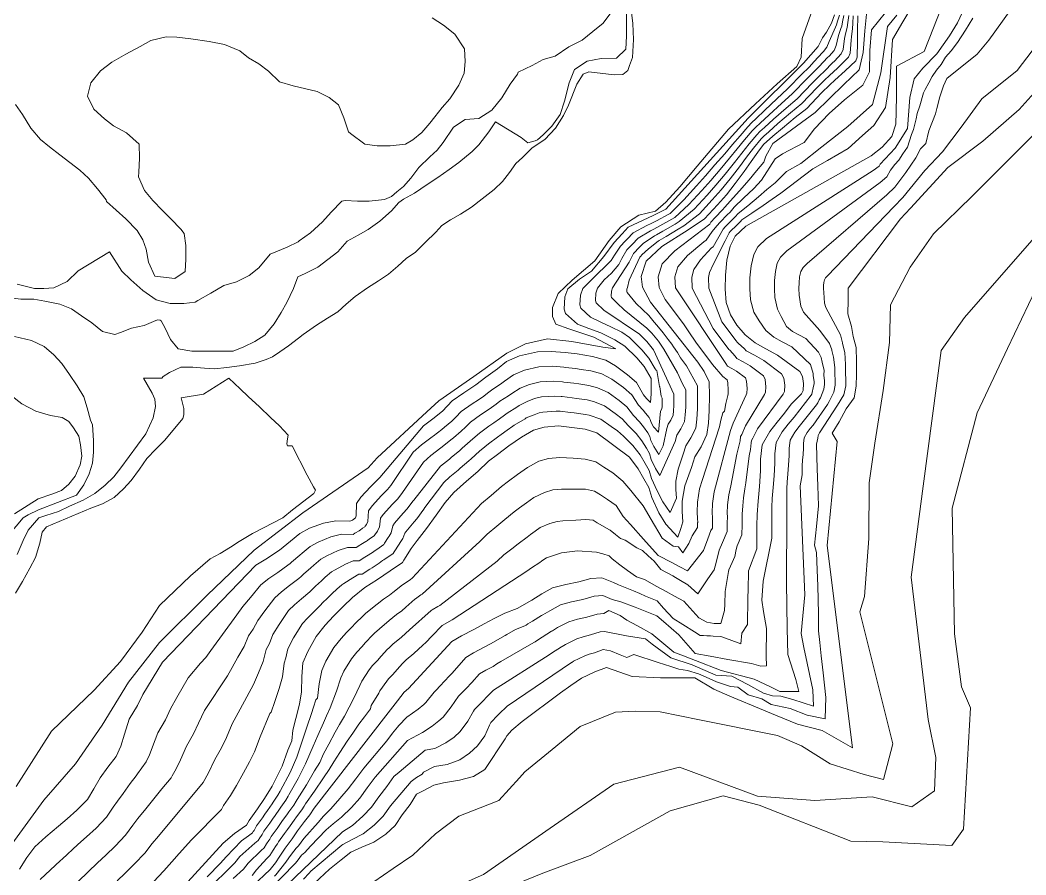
# Model space of a CAD drawing. Header units: metres. Extents: x 78 to 178, y -74 to 157.
# Drawn here: x 147.425 to 149.865, y -13.738 to -11.665 of the extents above; entities that cross this region are included whole.
import ezdxf

# ---------------------------------------------------------------- set-up
doc = ezdxf.new("R2010")
doc.units = ezdxf.units.M
doc.layers.add('01_Fina', color=252, linetype='Continuous', lineweight=15)

msp = doc.modelspace()

# ---------------------------------------------------------------- linework, layer by layer
at = {"layer": '01_Fina', "color": 252, "linetype": 'Continuous', "lineweight": 9, "true_color": 0x939598}
for p, q in [((149.26051, -11.85641), (149.26051, -11.85641)), ((149.51083, -12.01495), (149.51083, -12.01495)), ((149.52756, -12.04519), (149.52756, -12.04519)), ((148.85914, -12.24801), (148.85914, -12.24801)), ((149.41972, -12.44923), (149.41972, -12.44923)), ((149.36808, -12.48348), (149.36808, -12.48348)), ((149.3939, -12.46636), (149.3939, -12.46636)), ((148.60039, -12.54061), (148.60039, -12.54061)), ((149.34534, -12.57259), (149.34534, -12.57259)), ((149.36621, -12.58142), (149.36621, -12.58142)), ((148.92523, -12.59921), (148.92523, -12.59921)), ((149.38721, -12.59038), (149.38721, -12.59038)), ((149.40808, -12.59921), (149.40808, -12.59921)), ((148.47236, -12.63801), (148.47236, -12.63801)), ((149.17141, -12.68524), (149.17141, -12.68524)), ((149.19817, -12.69019), (149.19817, -12.69019)), ((148.85406, -12.96446), (148.85406, -12.96446)), ((148.05011, -13.00446), (148.05011, -13.00446)), ((148.86128, -13.06975), (148.86128, -13.06975)), ((148.42446, -13.09517), (148.42446, -13.09517)), ((148.43837, -13.08715), (148.43837, -13.08715)), ((148.84081, -13.10427), (148.84081, -13.10427))]:
    msp.add_line(p, q, dxfattribs=at)
at = {"layer": '01_Fina', "color": 252, "lineweight": 9, "true_color": 0x939598}
for points in [[(147.94576, -13.80546), (148.03165, -13.72506), (148.0449, -13.70887), (148.05493, -13.69268), (148.06818, -13.67328), (148.08477, -13.65067), (148.09814, -13.63127), (148.11473, -13.60866), (148.12798, -13.59247), (148.13801, -13.57628), (148.3181, -13.34456), (148.34084, -13.31566), (148.35703, -13.29519), (148.36693, -13.28556), (148.47249, -13.1717), (148.49577, -13.15819), (148.52587, -13.14294), (148.55036, -13.12889), (148.57511, -13.11618), (148.60053, -13.1036), (148.6309, -13.0921), (148.66595, -13.07136), (148.69043, -13.05637), (148.71679, -13.04179), (148.74863, -13.03336), (148.78021, -13.02734), (148.80951, -13.01918), (148.8364, -13.01731), (148.86476, -13.02855), (148.87673, -13.03429), (148.89293, -13.04107), (148.91258, -13.0493), (148.92807, -13.05578), (148.94217, -13.06168), (148.97021, -13.07341), (148.98608, -13.09097), (149.00875, -13.11605), (149.03248, -13.13092), (149.06049, -13.14848), (149.07466, -13.15736), (149.08309, -13.15775), (149.09105, -13.15813), (149.09984, -13.15854), (149.10585, -13.15883), (149.1245, -13.15971), (149.14484, -13.16719), (149.17317, -13.1776), (149.17581, -13.15167), (149.18919, -13.13056), (149.18963, -13.11016), (149.19012, -13.08785), (149.19062, -13.06459), (149.191, -13.04736), (149.19201, -13.00077), (149.21181, -12.94747), (149.21195, -12.92071), (149.21221, -12.89128), (149.21302, -12.86438), (149.21569, -12.83147), (149.21864, -12.79629), (149.22078, -12.75802), (149.22131, -12.72952), (149.22492, -12.69527), (149.24339, -12.66303), (149.26172, -12.63988), (149.27951, -12.61875), (149.29543, -12.59627), (149.32032, -12.57112), (149.32433, -12.56376), (149.3254, -12.54623), (149.32259, -12.52924), (149.3163, -12.51773), (149.26252, -12.47746), (149.23389, -12.46221), (149.20833, -12.44816), (149.18412, -12.42823), (149.16365, -12.40522), (149.148, -12.38033), (149.13743, -12.34969), (149.13542, -12.31785), (149.13595, -12.284), (149.13957, -12.24721), (149.14733, -12.21363), (149.15977, -12.18955), (149.18559, -12.16506), (149.48943, -11.99448), (149.51645, -11.97308), (149.53973, -11.94725), (149.54923, -11.91769), (149.5503, -11.88772), (149.55057, -11.84825), (149.55084, -11.81213), (149.5511, -11.77721), (149.61809, -11.74181), (149.64053, -11.68442), (149.682, -11.57836)], [(147.40498, -13.66351), (147.48284, -13.55661), (147.55977, -13.46871), (147.62373, -13.37466), (147.68768, -13.27044), (147.76287, -13.17424), (147.87913, -13.05985), (147.99258, -12.95041), (148.11045, -12.8601), (148.26899, -12.7512), (148.2908, -12.72631), (148.41148, -12.61473), (148.44038, -12.58838), (148.52601, -12.52911), (148.60601, -12.47278), (148.6507, -12.45017), (148.70408, -12.43786), (148.76335, -12.44482), (148.83827, -12.45833), (148.87011, -12.46248), (148.8166, -12.43438), (148.75612, -12.41391), (148.72482, -12.40254), (148.71652, -12.38394), (148.71639, -12.362), (148.7299, -12.32815), (148.76415, -12.29631), (148.81874, -12.24935), (148.85366, -12.19985), (148.88202, -12.16667), (148.92577, -12.13831), (148.96591, -12.12894), (148.99106, -12.107), (149.02531, -12.06954), (149.06705, -12.0195), (149.14331, -11.93013), (149.20914, -11.86872), (149.26145, -11.81975), (149.30894, -11.77801), (149.31925, -11.75486), (149.32232, -11.70991), (149.3555, -11.61746)], [(148.04235, -13.74111), (148.0453, -13.73736), (148.06925, -13.70659), (148.07701, -13.69669), (148.0837, -13.68719), (148.0944, -13.67261), (148.10029, -13.66699), (148.11353, -13.64973), (148.14791, -13.6104), (148.16116, -13.59515), (148.17895, -13.57735), (148.2009, -13.55247), (148.22043, -13.52919), (148.23903, -13.50457), (148.25843, -13.47942), (148.31448, -13.41266), (148.32866, -13.39446), (148.34017, -13.37961), (148.34338, -13.37546), (148.36305, -13.35566), (148.39061, -13.33599), (148.40399, -13.32489), (148.40907, -13.32021), (148.42941, -13.29492), (148.44854, -13.27445), (148.44934, -13.27298), (148.45817, -13.26388), (148.46259, -13.25947), (148.47021, -13.25171), (148.47316, -13.2485), (148.50594, -13.21103), (148.52507, -13.1998), (148.56628, -13.17732), (148.60133, -13.15712), (148.60588, -13.15458), (148.62635, -13.1432), (148.64963, -13.13397), (148.65257, -13.1325), (148.65685, -13.12942), (148.66809, -13.12273), (148.69003, -13.10922), (148.69284, -13.10748), (148.7097, -13.09731), (148.73619, -13.083), (148.76281, -13.07577), (148.78971, -13.07029), (148.81713, -13.06226), (148.83854, -13.06079), (148.86128, -13.06975), (148.88237, -13.07551), (148.91669, -13.08908), (148.96913, -13.10981), (148.98535, -13.12367), (149.02303, -13.15589), (149.06218, -13.20127), (149.09927, -13.20782), (149.142, -13.21538), (149.19915, -13.22548), (149.22181, -13.23143), (149.23541, -13.23089), (149.23447, -13.20725), (149.23519, -13.14082), (149.2286, -13.09917), (149.22431, -13.07212), (149.22731, -13.02605), (149.2482, -12.92151), (149.24834, -12.89128), (149.24847, -12.86987), (149.24874, -12.84632), (149.24927, -12.82492), (149.25142, -12.79843), (149.25382, -12.77033), (149.25556, -12.73969), (149.25596, -12.71695), (149.25891, -12.68952), (149.27362, -12.6637), (149.28834, -12.64524), (149.30252, -12.62825), (149.344, -12.57486), (149.34534, -12.57259), (149.34988, -12.55319), (149.35095, -12.54757), (149.35082, -12.54182), (149.34881, -12.52817), (149.34881, -12.52202), (149.34212, -12.50061), (149.29664, -12.45753), (149.27376, -12.44535), (149.25329, -12.43412), (149.23389, -12.41819), (149.21757, -12.39451), (149.20512, -12.37324), (149.19656, -12.34381), (149.19509, -12.31732), (149.19549, -12.29029), (149.19843, -12.26086), (149.20459, -12.23397), (149.21449, -12.2147), (149.23523, -12.19517), (149.49465, -12.03007), (149.50856, -12.01977), (149.51083, -12.01495), (149.54745, -11.97555), (149.57754, -11.92854), (149.58335, -11.853), (149.59391, -11.80757), (149.61502, -11.78221), (149.64828, -11.74682), (149.67943, -11.7035), (149.69868, -11.67165), (149.72666, -11.61249)], [(147.47375, -13.74887), (147.52271, -13.70311), (147.52713, -13.69937), (147.56539, -13.66378), (147.586, -13.64585), (147.60941, -13.62431), (147.63456, -13.59822), (147.65075, -13.5732), (147.66092, -13.55902), (147.67483, -13.54029), (147.69223, -13.51608), (147.70641, -13.49761), (147.71015, -13.49266), (147.73062, -13.46403), (147.73196, -13.46162), (147.73798, -13.44878), (147.74628, -13.42764), (147.75899, -13.39299), (147.77799, -13.36155), (147.79016, -13.33506), (147.80514, -13.30736), (147.83311, -13.2604), (147.86267, -13.22441), (147.87552, -13.21077), (147.88783, -13.19351), (147.95084, -13.10708), (147.96542, -13.08728), (147.98362, -13.06507), (148.00904, -13.03483), (148.02817, -13.01918), (148.05011, -13.00446), (148.07446, -12.98707), (148.08048, -12.98279), (148.08329, -12.97985), (148.1039, -12.96232), (148.10912, -12.95764), (148.12892, -12.94131), (148.14778, -12.93088), (148.17869, -12.91803), (148.20464, -12.91188), (148.2326, -12.91215), (148.23729, -12.90907), (148.23862, -12.90827), (148.24745, -12.90385), (148.24852, -12.90318), (148.24973, -12.90238), (148.25588, -12.89756), (148.26164, -12.89382), (148.26217, -12.89261), (148.26525, -12.88807), (148.26592, -12.887), (148.26846, -12.88084), (148.27006, -12.85542), (148.27863, -12.84311), (148.30164, -12.81836), (148.31649, -12.80324), (148.32452, -12.79374), (148.3787, -12.71293), (148.39864, -12.69527), (148.42459, -12.67601), (148.427, -12.674), (148.44774, -12.65781), (148.4547, -12.65233), (148.47236, -12.63801), (148.48212, -12.62825), (148.4951, -12.6146), (148.52186, -12.59573), (148.53684, -12.5857), (148.54955, -12.57727), (148.55905, -12.57018), (148.57163, -12.56055), (148.59009, -12.5481), (148.60039, -12.54061), (148.62167, -12.52536), (148.64869, -12.51399), (148.68307, -12.50583), (148.71612, -12.50476), (148.74382, -12.5069), (148.74836, -12.50743), (148.77218, -12.51024), (148.78596, -12.51252), (148.80924, -12.51613), (148.83573, -12.52322), (148.86048, -12.5358), (148.88844, -12.5564), (148.90851, -12.57366), (148.92523, -12.59921), (148.93607, -12.61099), (148.94169, -12.61808), (148.95079, -12.62918), (148.9532, -12.6336), (148.95467, -12.63828), (148.95801, -12.64577), (148.96149, -12.65126), (148.97327, -12.66423), (148.97848, -12.61366), (148.98143, -12.60778), (148.9821, -12.60229), (148.9825, -12.59614), (148.98263, -12.58891), (148.9825, -12.58222), (148.97995, -12.57727), (148.97701, -12.55453), (148.97634, -12.55372), (148.97153, -12.52469), (148.96925, -12.51519), (148.96805, -12.51372), (148.96577, -12.51078), (148.95025, -12.48509), (148.93286, -12.46449), (148.90958, -12.44134), (148.90303, -12.43519), (148.88496, -12.42221), (148.85767, -12.4087), (148.83345, -12.39786), (148.80897, -12.38555), (148.78516, -12.36374), (148.78275, -12.35585), (148.78422, -12.3319), (148.78971, -12.31638), (148.81178, -12.2939), (148.85914, -12.24801), (148.86717, -12.23504), (148.88149, -12.21336), (148.89286, -12.20132), (148.89767, -12.19624), (148.91239, -12.18085), (148.9453, -12.16332), (148.95547, -12.15864), (148.96858, -12.15182), (148.99855, -12.13603), (149.00203, -12.13389), (149.03468, -12.10111), (149.06571, -12.06686), (149.08739, -12.04278), (149.1104, -12.01656), (149.13408, -11.9894), (149.15308, -11.96719), (149.17141, -11.94618), (149.19054, -11.92438), (149.20031, -11.91394), (149.20981, -11.90484), (149.23135, -11.8841), (149.26051, -11.85641), (149.2862, -11.83206), (149.32313, -11.795), (149.33664, -11.78162), (149.33945, -11.77868), (149.35055, -11.76664), (149.37209, -11.74309), (149.3741, -11.74122), (149.38173, -11.73078), (149.38788, -11.7174), (149.39363, -11.70242), (149.39604, -11.69733), (149.4026, -11.68275), (149.40567, -11.6766), (149.40795, -11.6679), (149.41223, -11.65345)], [(147.56686, -13.75329), (147.61275, -13.7082), (147.63282, -13.68974), (147.65583, -13.66779), (147.68085, -13.64157), (147.69811, -13.61749), (147.71082, -13.60143), (147.73009, -13.57789), (147.76862, -13.52905), (147.79163, -13.50243), (147.79417, -13.49761), (147.80367, -13.48102), (147.81424, -13.45881), (147.82842, -13.42537), (147.84568, -13.39553), (147.85786, -13.36984), (147.87244, -13.33934), (147.92823, -13.25492), (147.93947, -13.23485), (147.95338, -13.20983), (147.96837, -13.18388), (147.97894, -13.15805), (147.99044, -13.142), (148.00182, -13.12126), (148.01841, -13.09771), (148.04262, -13.06601), (148.05948, -13.05116), (148.07888, -13.03657), (148.10095, -13.01931), (148.10657, -13.01463), (148.11233, -13.00888), (148.12999, -12.99349), (148.13721, -12.98694), (148.1546, -12.97222), (148.16879, -12.96433), (148.19635, -12.95108), (148.21882, -12.94426), (148.2401, -12.94426), (148.24933, -12.9381), (148.25187, -12.9365), (148.26351, -12.92981), (148.26565, -12.92847), (148.26792, -12.92686), (148.27287, -12.92312), (148.28425, -12.91549), (148.28558, -12.91322), (148.29161, -12.90412), (148.29294, -12.90198), (148.29682, -12.89449), (148.2995, -12.87321), (148.30592, -12.86398), (148.328, -12.83937), (148.34017, -12.82692), (148.35114, -12.81288), (148.35248, -12.811), (148.40345, -12.73728), (148.42165, -12.7211), (148.44546, -12.70277), (148.44894, -12.69996), (148.46968, -12.68323), (148.4761, -12.67802), (148.4947, -12.66223), (148.50567, -12.65219), (148.51718, -12.64055), (148.54206, -12.62276), (148.55531, -12.6138), (148.56868, -12.60483), (148.57952, -12.5968), (148.58902, -12.58958), (148.61003, -12.57607), (148.61792, -12.57045), (148.63826, -12.55774), (148.6606, -12.54851), (148.68642, -12.54235), (148.7192, -12.54101), (148.7406, -12.54249), (148.74408, -12.54289), (148.76817, -12.54583), (148.78021, -12.54757), (148.80496, -12.55118), (148.8257, -12.55667), (148.85138, -12.56831), (148.87854, -12.58771), (148.89714, -12.60296), (148.91306, -12.62423), (148.92778, -12.63948), (148.93741, -12.65179), (148.94771, -12.66624), (148.95226, -12.67494), (148.95534, -12.6843), (148.96216, -12.69929), (148.97447, -12.71895), (148.98477, -12.69795), (148.99374, -12.65514), (148.99695, -12.64497), (149.0031, -12.6352), (149.00885, -12.62329), (149.01033, -12.61246), (149.01113, -12.60015), (149.01113, -12.5857), (149.01099, -12.57219), (148.96176, -12.46462), (148.94517, -12.44455), (148.92738, -12.42676), (148.84108, -12.36869), (148.82248, -12.35103), (148.82074, -12.34515), (148.82195, -12.32722), (148.82596, -12.31544), (148.84202, -12.29471), (148.85941, -12.27905), (148.87734, -12.25778), (148.8847, -12.24346), (148.89701, -12.22246), (148.90557, -12.21336), (148.90972, -12.20908), (148.92457, -12.19396), (148.9544, -12.17603), (148.96203, -12.17242), (148.97648, -12.16453), (149.00618, -12.14821), (149.013, -12.14393), (149.04739, -12.11248), (149.07856, -12.07837), (149.1001, -12.05429), (149.12284, -12.0278), (149.14599, -12.0001), (149.16432, -11.97736), (149.18225, -11.95595), (149.20111, -11.93401), (149.20994, -11.92478), (149.22011, -11.91528), (149.24205, -11.89494), (149.27162, -11.86778), (149.29797, -11.84397), (149.3345, -11.80664), (149.34801, -11.79326), (149.35176, -11.78952), (149.36313, -11.77774), (149.38387, -11.75593), (149.38721, -11.75299), (149.39939, -11.73908), (149.40474, -11.7269), (149.40929, -11.70616), (149.41116, -11.70014), (149.41611, -11.68583), (149.41839, -11.68007), (149.42012, -11.66964), (149.42347, -11.65385)], [(149.43484, -11.65425), (149.43243, -11.67138), (149.4311, -11.68342), (149.42962, -11.68891), (149.42628, -11.70295), (149.42494, -11.70991), (149.42146, -11.7364), (149.41691, -11.74737), (149.40032, -11.76476), (149.39564, -11.76891), (149.37584, -11.78885), (149.36407, -11.80035), (149.35952, -11.80503), (149.346, -11.81815), (149.30975, -11.85601), (149.28286, -11.87915), (149.25262, -11.90565), (149.23041, -11.92571), (149.21957, -11.93575), (149.21181, -11.94351), (149.19308, -11.96572), (149.17556, -11.98766), (149.15776, -12.0108), (149.13515, -12.03903), (149.11281, -12.06579), (149.09127, -12.08987), (149.05996, -12.12399), (149.02384, -12.15396), (149.01367, -12.16038), (148.98437, -12.17711), (148.96858, -12.18634), (148.9635, -12.18874), (148.93674, -12.20707), (148.92162, -12.22192), (148.91828, -12.2254), (148.91252, -12.23142), (148.90236, -12.25203), (148.86222, -12.31464), (148.85941, -12.3224), (148.85874, -12.33444), (148.85995, -12.33832), (148.87306, -12.3517), (148.89058, -12.36762), (148.94517, -12.41231), (148.95734, -12.42462), (148.9734, -12.44415), (148.98638, -12.46355), (149.01982, -12.52081), (149.032, -12.5473), (149.03949, -12.56215), (149.03976, -12.58249), (149.03963, -12.60403), (149.03842, -12.62263), (149.03628, -12.63881), (149.02758, -12.65674), (149.01835, -12.67133), (149.01367, -12.68671), (148.97661, -12.76926), (148.96617, -12.7528), (148.95587, -12.73046), (148.95146, -12.71628), (148.9445, -12.7033), (148.93299, -12.68564), (148.91948, -12.66798), (148.90089, -12.64925), (148.88577, -12.63226), (148.86851, -12.61901), (148.84242, -12.60068), (148.81553, -12.58998), (148.80081, -12.58624), (148.77445, -12.58276), (148.76415, -12.58128), (148.73967, -12.57834), (148.73739, -12.57807), (148.72214, -12.57714), (148.68963, -12.57901), (148.67251, -12.58302), (148.65498, -12.58998), (148.63545, -12.60015), (148.62983, -12.60416), (148.60641, -12.61861), (148.60012, -12.62343), (148.58768, -12.63226), (148.57377, -12.64189), (148.5624, -12.64979), (148.53925, -12.66651), (148.52908, -12.67614), (148.51704, -12.68644), (148.49764, -12.70357), (148.49162, -12.70865), (148.47075, -12.72578), (148.46633, -12.72952), (148.44479, -12.74692), (148.37977, -12.82906), (148.37763, -12.83201), (148.36385, -12.85047), (148.35435, -12.8605), (148.33321, -12.88499), (148.32893, -12.89114), (148.32505, -12.90827), (148.31997, -12.91696), (148.31783, -12.92004), (148.30886, -12.93382), (148.30699, -12.93717), (148.29, -12.94854), (148.28612, -12.95148), (148.28277, -12.95376), (148.2797, -12.9559), (148.26525, -12.96473), (148.2615, -12.96727), (148.24745, -12.97637), (148.23287, -12.97663), (148.21401, -12.98426), (148.18966, -12.99791), (148.18016, -13.00312), (148.16531, -13.0161), (148.15621, -13.0248), (148.14136, -13.03791), (148.1328, -13.04661), (148.12744, -13.05142), (148.10764, -13.06855), (148.09079, -13.08313), (148.0762, -13.09718), (148.05333, -13.13049), (148.03821, -13.15538), (148.03005, -13.17678), (148.02215, -13.1911), (148.01479, -13.22067), (148.00329, -13.24796), (147.99098, -13.27632), (147.97479, -13.30576), (147.95887, -13.3364), (147.93974, -13.37132), (147.92556, -13.40463), (147.91351, -13.42965), (147.89773, -13.45788), (147.88221, -13.48999), (147.86936, -13.5134), (147.76073, -13.64371), (147.74534, -13.66177), (147.72728, -13.68492), (147.70226, -13.71128), (147.67965, -13.73362), (147.66012, -13.75248)], [(147.6858, -13.9149), (147.91726, -13.6611), (147.94496, -13.63756), (147.97439, -13.61762), (147.98094, -13.60572), (148.00061, -13.57802), (148.01814, -13.55247), (148.0366, -13.52263), (148.06095, -13.4742), (148.07446, -13.43513), (148.0845, -13.41239), (148.08691, -13.3871), (148.09413, -13.35901), (148.10309, -13.32422), (148.10791, -13.29398), (148.10845, -13.25719), (148.11085, -13.22361), (148.12303, -13.19592), (148.14337, -13.15953), (148.16517, -13.1325), (148.18511, -13.11042), (148.20839, -13.08715), (148.2314, -13.06507), (148.26097, -13.04139), (148.29187, -13.02132), (148.32264, -13.00045), (148.35248, -12.98065), (148.35556, -12.97503), (148.37402, -12.9468), (148.3878, -12.92686), (148.41108, -12.89783), (148.43436, -12.86545), (148.4559, -12.83522), (148.47744, -12.8106), (148.50821, -12.78304), (148.5355, -12.75949), (148.56159, -12.73501), (148.5834, -12.71842), (148.61069, -12.69795), (148.64106, -12.67681), (148.6705, -12.65969), (148.69619, -12.65219), (148.73084, -12.64938), (148.76295, -12.653), (148.79532, -12.65688), (148.82422, -12.66571), (148.90289, -12.72498), (148.92443, -12.75321), (148.93821, -12.77742), (148.94972, -12.79896), (148.95721, -12.82251), (148.97434, -12.85984), (148.99159, -12.8874), (149.02049, -12.9191), (149.02745, -12.89797), (149.03267, -12.88204), (149.03106, -12.85676), (149.03133, -12.83134), (149.03775, -12.79428), (149.05341, -12.74973), (149.06143, -12.72417), (149.07669, -12.69982), (149.09113, -12.66999), (149.09461, -12.64283), (149.09675, -12.61192), (149.09702, -12.57607), (149.09662, -12.54222), (149.08404, -12.51733), (149.06879, -12.49472), (148.95387, -12.34916), (148.93473, -12.3129), (148.93179, -12.28681), (148.9437, -12.24949), (148.98169, -12.21403), (149.04578, -12.17403), (149.08538, -12.14687), (149.11682, -12.11302), (149.13836, -12.0888), (149.1599, -12.06124), (149.18144, -12.03221), (149.19817, -12.00799), (149.21476, -11.98538), (149.22854, -11.96705), (149.25115, -11.94658), (149.27403, -11.92719), (149.30533, -11.90177), (149.33329, -11.87982), (149.36888, -11.84143), (149.38882, -11.82203), (149.40113, -11.81106), (149.42655, -11.78844), (149.4521, -11.76383), (149.45518, -11.75527), (149.45638, -11.71754), (149.45652, -11.69038), (149.45745, -11.65519)], [(147.74869, -13.75476), (147.77357, -13.72827), (147.7927, -13.70606), (147.8105, -13.68612), (147.84073, -13.65281), (147.91351, -13.57922), (147.91873, -13.56959), (147.93505, -13.54564), (147.95017, -13.52129), (147.96716, -13.49025), (147.98121, -13.46376), (147.99325, -13.43941), (148.00717, -13.40316), (148.03085, -13.34643), (148.03406, -13.34295), (148.04262, -13.31767), (148.05319, -13.28609), (148.06135, -13.25733), (148.06523, -13.22415), (148.06965, -13.2117), (148.07446, -13.18949), (148.08824, -13.16314), (148.10978, -13.12835), (148.12209, -13.11511), (148.13641, -13.10052), (148.1538, -13.08353), (148.15889, -13.07845), (148.17039, -13.06708), (148.1823, -13.05597), (148.1934, -13.0454), (148.20585, -13.03416), (148.21053, -13.03149), (148.2318, -13.01744), (148.24692, -13.00901), (148.25495, -13.00848), (148.27354, -12.9963), (148.27863, -12.99296), (148.29575, -12.98185), (148.2999, -12.97904), (148.30445, -12.97597), (148.30699, -12.97409), (148.32974, -12.95897), (148.33228, -12.95443), (148.34418, -12.9361), (148.34699, -12.93181), (148.35342, -12.92191), (148.35837, -12.90894), (148.36051, -12.90586), (148.38071, -12.88164), (148.3874, -12.87415), (148.40426, -12.85114), (148.40707, -12.84726), (148.45282, -12.78612), (148.46781, -12.77274), (148.48734, -12.75628), (148.49269, -12.75173), (148.51356, -12.73407), (148.51905, -12.72912), (148.53925, -12.71066), (148.55263, -12.70009), (148.56133, -12.69246), (148.58273, -12.67668), (148.59223, -12.66985), (148.60681, -12.65982), (148.62059, -12.65019), (148.62367, -12.64778), (148.64976, -12.63226), (148.65297, -12.62998), (148.67157, -12.62222), (148.68428, -12.61768), (148.69298, -12.61554), (148.72508, -12.61339), (148.73405, -12.61366), (148.73525, -12.6138), (148.76014, -12.61674), (148.7687, -12.61781), (148.79653, -12.62142), (148.80536, -12.62343), (148.83332, -12.6332), (148.85861, -12.65032), (148.87439, -12.66156), (148.88871, -12.6744), (148.91119, -12.69648), (148.92871, -12.71936), (148.94142, -12.74036), (148.95052, -12.75762), (148.95654, -12.77648), (148.97019, -12.80632), (148.98437, -12.83361), (149.00163, -12.8593), (149.01701, -12.82411), (149.01568, -12.80378), (149.01594, -12.78344), (149.02103, -12.75387), (149.0336, -12.71815), (149.03989, -12.69768), (149.05207, -12.67828), (149.06371, -12.65447), (149.06652, -12.63266), (149.06812, -12.60804), (149.06839, -12.57928), (149.06812, -12.55212), (149.04123, -12.50382), (149.02678, -12.48415), (149.01969, -12.47091), (149.01033, -12.4574), (149.00564, -12.45137), (148.99668, -12.44), (148.98491, -12.42355), (148.96965, -12.40468), (148.96296, -12.39786), (148.94972, -12.38154), (148.91908, -12.3525), (148.90517, -12.33471), (148.89727, -12.32561), (148.89674, -12.32374), (148.89714, -12.31772), (148.89848, -12.31384), (148.90262, -12.29631), (148.92804, -12.24039), (148.93099, -12.23744), (148.93353, -12.23477), (148.94892, -12.22005), (148.9726, -12.20132), (148.97514, -12.20012), (148.99226, -12.18982), (149.0213, -12.17256), (149.03481, -12.16399), (149.07267, -12.13536), (149.10398, -12.10138), (149.12565, -12.0773), (149.14759, -12.05014), (149.16967, -12.02151), (149.18679, -11.99783), (149.20392, -11.97548), (149.22238, -11.95314), (149.22921, -11.94658), (149.24085, -11.93615), (149.26332, -11.91648), (149.29409, -11.89053), (149.32152, -11.86792), (149.35751, -11.82979), (149.37089, -11.81667), (149.37637, -11.81119), (149.38842, -11.79995), (149.40741, -11.78189), (149.41343, -11.77654), (149.43444, -11.75553), (149.43832, -11.74577), (149.44073, -11.71379), (149.4414, -11.70576), (149.443, -11.69198), (149.44381, -11.6869), (149.44461, -11.67298), (149.44608, -11.65479)], [(149.47806, -11.65104), (149.47418, -11.69118), (149.46976, -11.74389), (149.46026, -11.7859), (149.42293, -11.82176), (149.35336, -11.88919), (149.25061, -11.96451), (149.23416, -11.99555), (149.22867, -12.01014), (149.21088, -12.03074), (149.19308, -12.05281), (149.16994, -12.0793), (149.14773, -12.10406), (149.13421, -12.11931), (149.1286, -12.12533), (149.1108, -12.14406), (149.10023, -12.15543), (149.09769, -12.16025), (149.01287, -12.225), (148.9821, -12.25631), (148.9726, -12.28748), (148.97487, -12.31357), (148.99012, -12.34287), (149.03401, -12.40214), (149.04712, -12.421), (149.06451, -12.44629), (149.10478, -12.50007), (149.1298, -12.52924), (149.1405, -12.53727), (149.14184, -12.54489), (149.14251, -12.56229), (149.14238, -12.57179), (149.14157, -12.57513), (149.13649, -12.5952), (149.13328, -12.61326), (149.12967, -12.61754), (149.12512, -12.63574), (149.12164, -12.65179), (149.1207, -12.6538), (149.08016, -12.77903), (149.07334, -12.80164), (149.06799, -12.83428), (149.06745, -12.85823), (149.06839, -12.87375), (149.06866, -12.88312), (149.06852, -12.88392), (149.06852, -12.89516), (149.05515, -12.91549), (149.04723, -12.93398), (149.0324, -12.95663), (149.02203, -12.94243), (149.00936, -12.94085), (148.98284, -12.92165), (148.95561, -12.87586), (148.93598, -12.84284), (148.90677, -12.80592), (148.8867, -12.78358), (148.86316, -12.76337), (148.84081, -12.74919), (148.82128, -12.73635), (148.79599, -12.72993), (148.76629, -12.72778), (148.73432, -12.72618), (148.70662, -12.72845), (148.68361, -12.73514), (148.65618, -12.74986), (148.63183, -12.76672), (148.61003, -12.78304), (148.59263, -12.79629), (148.56802, -12.81796), (148.5446, -12.83776), (148.37643, -13.01878), (148.37241, -13.02159), (148.35435, -13.03363), (148.35261, -13.0347), (148.3292, -13.05289), (148.32131, -13.05945), (148.30632, -13.06962), (148.2908, -13.08139), (148.26404, -13.10293), (148.2504, -13.11591), (148.24438, -13.12166), (148.22377, -13.1428), (148.21695, -13.15043), (148.20357, -13.16501), (148.18618, -13.18668), (148.16665, -13.21986), (148.15688, -13.24194), (148.15032, -13.27472), (148.14604, -13.3091), (148.14256, -13.31352), (148.13694, -13.33131), (148.13186, -13.34656), (148.12062, -13.37961), (148.11152, -13.40623), (148.096, -13.45199), (148.08048, -13.48932), (148.0568, -13.53333), (148.056, -13.53467), (148.04998, -13.54431), (148.03874, -13.5617), (148.03607, -13.56558), (148.0251, -13.58137), (148.01894, -13.59046), (148.01265, -13.59943), (147.99874, -13.61869), (147.99325, -13.62873), (147.99245, -13.62993), (147.99058, -13.63261), (147.98857, -13.63595), (147.97907, -13.64278), (147.96235, -13.65495), (147.92529, -13.69375), (147.91137, -13.709), (147.8786, -13.74272)], [(147.89532, -13.75837), (147.92663, -13.7276), (147.94616, -13.70887), (147.95767, -13.69335), (147.99432, -13.66097), (148.00262, -13.65415), (148.00663, -13.64773), (148.01038, -13.64224), (148.01198, -13.63997), (148.01653, -13.6318), (148.03071, -13.61214), (148.03714, -13.60291), (148.04342, -13.59381), (148.05399, -13.57882), (148.05774, -13.57334), (148.06951, -13.55635), (148.07553, -13.54671), (148.07714, -13.54404), (148.09988, -13.50444), (148.11768, -13.46871), (148.13627, -13.4255), (148.14725, -13.40021), (148.16062, -13.36891), (148.16852, -13.35218), (148.17735, -13.33305), (148.19233, -13.29211), (148.2029, -13.2604), (148.21026, -13.24368), (148.22886, -13.21384), (148.24197, -13.19766), (148.25455, -13.18414), (148.26231, -13.17505), (148.2805, -13.15618), (148.28492, -13.1519), (148.29669, -13.14093), (148.32064, -13.12126), (148.33803, -13.10668), (148.35061, -13.09758), (148.36077, -13.08835), (148.38258, -13.06895), (148.38392, -13.06815), (148.39743, -13.05905), (148.40051, -13.05704), (148.53992, -12.92967), (148.55825, -12.91161), (148.58113, -12.89235), (148.60053, -12.87656), (148.62367, -12.8577), (148.63665, -12.84779), (148.65311, -12.83549), (148.6713, -12.82278), (148.69686, -12.81047), (148.71719, -12.80458), (148.73793, -12.80297), (148.76977, -12.80271), (148.79666, -12.80297), (148.81834, -12.80712), (148.83292, -12.81662), (148.84978, -12.82732), (148.87051, -12.84231), (148.88749, -12.86885), (148.90568, -12.8879), (148.93741, -12.92347), (148.97289, -12.96324), (149.0061, -12.98065), (149.02566, -12.9909), (149.0435, -13.00025), (149.08308, -12.95101), (149.09324, -12.92265), (149.10038, -12.9027), (149.10438, -12.89756), (149.10451, -12.88579), (149.10451, -12.87148), (149.10384, -12.85984), (149.10465, -12.83723), (149.10893, -12.80913), (149.14853, -12.66076), (149.15468, -12.64243), (149.18626, -12.57419), (149.18786, -12.56978), (149.18827, -12.55827), (149.18706, -12.54101), (149.18439, -12.53245), (149.16298, -12.51626), (149.15147, -12.51024), (149.14131, -12.50449), (149.13716, -12.4982), (149.01501, -12.31424), (149.0134, -12.28815), (149.02063, -12.26327), (149.04404, -12.23584), (149.08337, -12.20333), (149.08926, -12.19931), (149.10411, -12.17764), (149.11508, -12.16399), (149.12298, -12.15543), (149.14024, -12.13764), (149.14706, -12.13081), (149.15723, -12.11931), (149.1801, -12.09723), (149.20459, -12.07328), (149.22372, -12.05362), (149.25637, -12.00184), (149.27416, -11.98993), (149.32661, -11.96224), (149.35216, -11.92866), (149.38788, -11.89186), (149.42481, -11.85842), (149.46923, -11.82296), (149.48555, -11.79059), (149.48622, -11.73908), (149.4905, -11.68931), (149.52421, -11.64663)], [(147.92622, -13.87972), (148.09346, -13.709), (148.09921, -13.70111), (148.10724, -13.69014), (148.11567, -13.68331), (148.12905, -13.66833), (148.16785, -13.62846), (148.18417, -13.61401), (148.20504, -13.59755), (148.22872, -13.57414), (148.24893, -13.5514), (148.26726, -13.52651), (148.28652, -13.50123), (148.36465, -13.41172), (148.40078, -13.39272), (148.42432, -13.37693), (148.44091, -13.36422), (148.45095, -13.35513), (148.47048, -13.33024), (148.48841, -13.30482), (148.49844, -13.29465), (148.50701, -13.28556), (148.52065, -13.27151), (148.53938, -13.25037), (148.5545, -13.24141), (148.57256, -13.23231), (148.58166, -13.22602), (148.59103, -13.22067), (148.67103, -13.17464), (148.67438, -13.1729), (148.68267, -13.16675), (148.69124, -13.16167), (148.71411, -13.14722), (148.71625, -13.14588), (148.72896, -13.13812), (148.75572, -13.1242), (148.777, -13.11818), (148.79934, -13.11323), (148.82462, -13.10547), (148.84081, -13.10427), (148.85282, -13.09683), (148.88035, -13.10883), (148.89707, -13.11992), (148.92241, -13.13379), (148.95749, -13.15298), (148.98204, -13.17333), (149.01114, -13.19745), (149.03389, -13.20632), (149.06316, -13.21773), (149.12569, -13.2421), (149.20531, -13.2629), (149.24505, -13.28218), (149.26786, -13.29325), (149.31372, -13.29298), (149.30657, -13.2642), (149.28705, -13.20343), (149.2859, -13.14071), (149.28385, -13.02872), (149.28402, -12.99965), (149.28464, -12.89589), (149.285, -12.83508), (149.28513, -12.81903), (149.28513, -12.80137), (149.28567, -12.78531), (149.28727, -12.76538), (149.28914, -12.74437), (149.29035, -12.72136), (149.29062, -12.70424), (149.29289, -12.68377), (149.30386, -12.66437), (149.31497, -12.65059), (149.35684, -12.59828), (149.35965, -12.59333), (149.36366, -12.58597), (149.36621, -12.58142), (149.3745, -12.56015), (149.37651, -12.54904), (149.37637, -12.53887), (149.3749, -12.5271), (149.3749, -12.52509), (149.37504, -12.51466), (149.37076, -12.49446), (149.36808, -12.48348), (149.36166, -12.47024), (149.33075, -12.43773), (149.31363, -12.4285), (149.29824, -12.42007), (149.28366, -12.40803), (149.27148, -12.38381), (149.26212, -12.36602), (149.25583, -12.33779), (149.25463, -12.31692), (149.25503, -12.29645), (149.25717, -12.2745), (149.26172, -12.2543), (149.26934, -12.23985), (149.28473, -12.22514), (149.51124, -12.0595), (149.52756, -12.04519), (149.53667, -12.02889), (149.54654, -12.01586), (149.5562, -12.00472), (149.56628, -11.9898), (149.5772, -11.97361), (149.58756, -11.94237), (149.59226, -11.93027), (149.59831, -11.90438), (149.60133, -11.89161), (149.60772, -11.87345), (149.61645, -11.84151), (149.62015, -11.83345), (149.62922, -11.81764), (149.63762, -11.80184), (149.64804, -11.78705), (149.65912, -11.77327), (149.66932, -11.75566), (149.68309, -11.74019), (149.69888, -11.71935), (149.71837, -11.6901), (149.73584, -11.66052)], [(147.94201, -13.74619), (147.9669, -13.72399), (147.97787, -13.70954), (148.00944, -13.67903), (148.01667, -13.67234), (148.02269, -13.66271), (148.02831, -13.65455), (148.03071, -13.65107), (148.03433, -13.64478), (148.04864, -13.62498), (148.05533, -13.61548), (148.06162, -13.60625), (148.07179, -13.59193), (148.07674, -13.58511), (148.08905, -13.56839), (148.09493, -13.55876), (148.09734, -13.55488), (148.11942, -13.51955), (148.13922, -13.48557), (148.1522, -13.46497), (148.16103, -13.44463), (148.17374, -13.42082), (148.18939, -13.39138), (148.20009, -13.37319), (148.212, -13.35258), (148.23421, -13.30964), (148.24893, -13.27873), (148.25374, -13.26776), (148.27154, -13.241), (148.28023, -13.23017), (148.29201, -13.21799), (148.30097, -13.20742), (148.31649, -13.1907), (148.31943, -13.18776), (148.3292, -13.17879), (148.35047, -13.16126), (148.36987, -13.1436), (148.42245, -13.09664), (148.42446, -13.09517), (148.43837, -13.08715), (148.44292, -13.08487), (148.58193, -12.9769), (148.59852, -12.96219), (148.61752, -12.94707), (148.63304, -12.93503), (148.65471, -12.9191), (148.66341, -12.91242), (148.67424, -12.90425), (148.68642, -12.89583), (148.70997, -12.88579), (148.72763, -12.88084), (148.74154, -12.87977), (148.77325, -12.87763), (148.79733, -12.87602), (148.81539, -12.87776), (148.82516, -12.88419), (148.85433, -12.90091), (148.85596, -12.90187), (148.86926, -12.91234), (148.88172, -12.92216), (148.89259, -12.92588), (148.92076, -12.94474), (148.93468, -12.95169), (148.94834, -12.96411), (148.96292, -12.97738), (148.97883, -12.99728), (149.00831, -13.01249), (149.01506, -13.01659), (149.02709, -13.0239), (149.04482, -13.03468), (149.0686, -13.05651), (149.0753, -13.0467), (149.08357, -13.03459), (149.09337, -13.02025), (149.10849, -12.99812), (149.11312, -12.98022), (149.12076, -12.95066), (149.12877, -12.93196), (149.14024, -12.90519), (149.14037, -12.88766), (149.1405, -12.88526), (149.14064, -12.86907), (149.14024, -12.86131), (149.14117, -12.8403), (149.14452, -12.81662), (149.1488, -12.79428), (149.15254, -12.77755), (149.16338, -12.71762), (149.17141, -12.68524), (149.17275, -12.67454), (149.17542, -12.66972), (149.18425, -12.64938), (149.23095, -12.57312), (149.23335, -12.56777), (149.23402, -12.55426), (149.23228, -12.53713), (149.2284, -12.5275), (149.19616, -12.50342), (149.17903, -12.49419), (149.16365, -12.48576), (149.15964, -12.48041), (149.14626, -12.46569), (149.14412, -12.46382), (149.10625, -12.41338), (149.05514, -12.31491), (149.05421, -12.28882), (149.05902, -12.27009), (149.07521, -12.24681), (149.10211, -12.21791), (149.10599, -12.21524), (149.13007, -12.17256), (149.13529, -12.1668), (149.15201, -12.14995), (149.1599, -12.14219), (149.16673, -12.13456), (149.19014, -12.11529), (149.21609, -12.09389), (149.23656, -12.07649), (149.25663, -12.0599), (149.28433, -12.03261), (149.31844, -12.01281), (149.36995, -11.97241), (149.43243, -11.92304), (149.49237, -11.86979), (149.51271, -11.79299), (149.52916, -11.68101), (149.55149, -11.65309)], [(147.98763, -13.73897), (147.99807, -13.72559), (148.01426, -13.70753), (148.02456, -13.69709), (148.03085, -13.69067), (148.03874, -13.67769), (148.04623, -13.66686), (148.04945, -13.66217), (148.05212, -13.65789), (148.0667, -13.63782), (148.07353, -13.62792), (148.07982, -13.61869), (148.08972, -13.60505), (148.09574, -13.59689), (148.10845, -13.58043), (148.11447, -13.5708), (148.11768, -13.56558), (148.13895, -13.53481), (148.16089, -13.5023), (148.17467, -13.48249), (148.18564, -13.4639), (148.20023, -13.44142), (148.21815, -13.41373), (148.2318, -13.39406), (148.24679, -13.37212), (148.26057, -13.35446), (148.27488, -13.33533), (148.27622, -13.32703), (148.29482, -13.2972), (148.29736, -13.29158), (148.31435, -13.26803), (148.31863, -13.26268), (148.32947, -13.25171), (148.33964, -13.23967), (148.35248, -13.22522), (148.35395, -13.22374), (148.36184, -13.21679), (148.38044, -13.20113), (148.40158, -13.18066), (148.40934, -13.17397), (148.42379, -13.15926), (148.44854, -13.13344), (148.47302, -13.11966), (148.65391, -13.00179), (148.66568, -12.99363), (148.68575, -12.98038), (148.69003, -12.97704), (148.69552, -12.97302), (148.70154, -12.96874), (148.7382, -12.9571), (148.74502, -12.95657), (148.77673, -12.95242), (148.82289, -12.95523), (148.83814, -12.95964), (148.85406, -12.96446), (148.86104, -12.97178), (148.88013, -12.98585), (148.89868, -12.99951), (148.91987, -13.01512), (148.93942, -13.022), (148.96965, -13.03845), (148.99201, -13.05063), (149.01226, -13.06164), (149.03484, -13.07394), (149.07156, -13.11489), (149.09092, -13.12471), (149.10895, -13.12816), (149.12441, -13.12859), (149.13375, -13.09679), (149.13428, -13.08167), (149.13535, -13.05109), (149.14356, -13.00233), (149.14428, -12.99803), (149.15204, -12.98057), (149.15866, -12.96568), (149.16212, -12.94926), (149.16405, -12.9401), (149.17609, -12.91295), (149.17622, -12.8894), (149.17636, -12.88633), (149.17689, -12.86679), (149.17663, -12.86291), (149.17783, -12.84325), (149.1801, -12.82398), (149.18318, -12.80204), (149.18559, -12.78692), (149.19322, -12.72176), (149.19643, -12.70624), (149.19817, -12.69019), (149.19884, -12.68497), (149.20245, -12.67868), (149.21382, -12.65621), (149.27563, -12.57219), (149.27884, -12.56577), (149.27964, -12.55025), (149.2775, -12.53325), (149.27229, -12.52268), (149.22934, -12.49044), (149.20646, -12.47813), (149.18599, -12.46689), (149.18211, -12.46275), (149.16699, -12.44843), (149.16405, -12.44602), (149.16204, -12.44295), (149.12712, -12.39679), (149.09528, -12.31558), (149.09501, -12.28949), (149.09756, -12.27705), (149.10639, -12.25765), (149.13488, -12.20025), (149.14492, -12.18112), (149.14759, -12.17818), (149.16378, -12.16239), (149.17275, -12.15369), (149.17609, -12.14981), (149.20031, -12.13322), (149.2276, -12.11449), (149.24941, -12.09924), (149.27055, -12.08466), (149.34774, -12.02592), (149.38373, -12.00545), (149.43364, -11.97655), (149.46869, -11.94551), (149.49612, -11.92103), (149.52381, -11.87742), (149.53545, -11.80463), (149.54134, -11.71232), (149.56653, -11.66964), (149.58069, -11.64564)], [(148.07259, -13.76225), (148.20732, -13.63301), (148.23113, -13.61776), (148.25642, -13.59568), (148.27742, -13.57361), (148.29549, -13.54845), (148.31475, -13.52317), (148.33147, -13.49922), (148.34472, -13.48892), (148.4076, -13.4354), (148.43075, -13.43125), (148.45791, -13.41774), (148.47797, -13.40356), (148.49283, -13.39018), (148.51142, -13.36543), (148.5252, -13.34108), (148.52748, -13.33666), (148.53189, -13.33225), (148.57297, -13.2897), (148.70863, -13.20408), (148.71438, -13.2006), (148.73833, -13.18508), (148.7398, -13.18414), (148.74836, -13.17893), (148.77512, -13.16541), (148.79104, -13.1606), (148.80897, -13.15618), (148.83225, -13.14855), (148.84295, -13.14775), (148.89625, -13.15841), (148.94163, -13.16556), (148.95821, -13.17803), (149.00318, -13.21189), (149.055, -13.22887), (149.11243, -13.25337), (149.15121, -13.25612), (149.1899, -13.27654), (149.2283, -13.29681), (149.24967, -13.30375), (149.27068, -13.30409), (149.29906, -13.31291), (149.34913, -13.32848), (149.34811, -13.28927), (149.32616, -13.18635), (149.31994, -13.15219), (149.32405, -13.10937), (149.32888, -13.05892), (149.31746, -12.79474), (149.32165, -12.76819), (149.32165, -12.75642), (149.32206, -12.74571), (149.32313, -12.73247), (149.32433, -12.71842), (149.32513, -12.70303), (149.32527, -12.69166), (149.32674, -12.67802), (149.3341, -12.66504), (149.34146, -12.65581), (149.34855, -12.64738), (149.38333, -12.59707), (149.38721, -12.59038), (149.39899, -12.5671), (149.40206, -12.55038), (149.40206, -12.53593), (149.40113, -12.52603), (149.40113, -12.52295), (149.40126, -12.5073), (149.39805, -12.48268), (149.3939, -12.46636), (149.39377, -12.46516), (149.38842, -12.4495), (149.36487, -12.41779), (149.3254, -12.37311), (149.31911, -12.35893), (149.3151, -12.3319), (149.3143, -12.31638), (149.31456, -12.30273), (149.3159, -12.28802), (149.31898, -12.27464), (149.32406, -12.26501), (149.33436, -12.25524), (149.52769, -12.0888), (149.54669, -12.07047), (149.57347, -12.03517), (149.59814, -11.99965), (149.60896, -11.97735), (149.62197, -11.96439), (149.62959, -11.93425), (149.64517, -11.89303), (149.64863, -11.87987), (149.6559, -11.85147), (149.66455, -11.82445), (149.67321, -11.80678), (149.74618, -11.74765), (149.77453, -11.71396), (149.8268, -11.64216)], [(148.11219, -13.74847), (148.12624, -13.73348), (148.13012, -13.72894), (148.20558, -13.66605), (148.20758, -13.66432), (148.23046, -13.65187), (148.25722, -13.63809), (148.28411, -13.61722), (148.30605, -13.59568), (148.32371, -13.57039), (148.37362, -13.51126), (148.38646, -13.50203), (148.39998, -13.4932), (148.40345, -13.48865), (148.42994, -13.47514), (148.46072, -13.46978), (148.49162, -13.45855), (148.5149, -13.44289), (148.53457, -13.42523), (148.55236, -13.40062), (148.56347, -13.37453), (148.56654, -13.36864), (148.56882, -13.36636), (148.56989, -13.36516), (148.58086, -13.35339), (148.58166, -13.35258), (148.58594, -13.34817), (148.60641, -13.32904), (148.76241, -13.22294), (148.76322, -13.22254), (148.76763, -13.21986), (148.79466, -13.20662), (148.80523, -13.20301), (148.8186, -13.19913), (148.83974, -13.19164), (148.85725, -13.19485), (148.88053, -13.20413), (148.89657, -13.21053), (148.91396, -13.20343), (148.97244, -13.22275), (149.00323, -13.23292), (149.02258, -13.23931), (149.0435, -13.24201), (149.07068, -13.25061), (149.09623, -13.26182), (149.11422, -13.26971), (149.14816, -13.28128), (149.16619, -13.2825), (149.1913, -13.30161), (149.22403, -13.31124), (149.2467, -13.32492), (149.29308, -13.33438), (149.33413, -13.35033), (149.37805, -13.35913), (149.37858, -13.33246), (149.37908, -13.30758), (149.37261, -13.24757), (149.3682, -13.20666), (149.36473, -13.17449), (149.36163, -13.14572), (149.362, -13.10423), (149.36032, -13.037), (149.35864, -12.99889), (149.35677, -12.95654), (149.3522, -12.93838), (149.35668, -12.89342), (149.36168, -12.84332), (149.36004, -12.79452), (149.35866, -12.75331), (149.35667, -12.69367), (149.36005, -12.67909), (149.36072, -12.67226), (149.36447, -12.66571), (149.40808, -12.59921), (149.42347, -12.57406), (149.42762, -12.55185), (149.42775, -12.53312), (149.42722, -12.52496), (149.42722, -12.52081), (149.42735, -12.50007), (149.42534, -12.47104), (149.41972, -12.44923), (149.41959, -12.44763), (149.41517, -12.42876), (149.37932, -12.3624), (149.37624, -12.35183), (149.37423, -12.32588), (149.37383, -12.31585), (149.37397, -12.30902), (149.37477, -12.30166), (149.37624, -12.29497), (149.37878, -12.29016), (149.38387, -12.28521), (149.54415, -12.11824), (149.56582, -12.09576), (149.61937, -12.02995), (149.66279, -11.98469), (149.70803, -11.92495), (149.75778, -11.85616), (149.8433, -11.78785), (149.903, -11.7091)], [(148.04209, -13.84854), (148.17534, -13.72399), (148.20397, -13.70138), (148.22752, -13.68238), (148.25361, -13.67074), (148.28331, -13.65829), (148.31181, -13.63876), (148.33455, -13.61789), (148.35194, -13.59234), (148.37108, -13.56692), (148.38686, -13.5423), (148.40238, -13.53374), (148.42847, -13.52009), (148.45215, -13.51501), (148.49055, -13.50845), (148.5252, -13.49935), (148.55196, -13.48223), (148.60186, -13.40784), (148.60561, -13.40048), (148.61779, -13.38724), (148.64254, -13.3661), (148.73579, -13.29679), (148.76054, -13.2786), (148.78663, -13.2608), (148.81941, -13.24528), (148.84737, -13.23472), (148.90996, -13.25686), (148.97853, -13.26013), (149.06179, -13.26013), (149.1075, -13.2879), (149.14668, -13.30423), (149.22864, -13.3384), (149.25715, -13.35029), (149.31082, -13.37267), (149.37035, -13.38754), (149.44437, -13.4294), (149.38239, -12.93928), (149.40672, -12.68715), (149.3947, -12.66651), (149.41156, -12.63908), (149.42909, -12.60804), (149.44809, -12.58102), (149.45317, -12.55319), (149.45344, -12.52389), (149.45357, -12.49272), (149.45264, -12.4594), (149.44568, -12.43211), (149.44193, -12.40803), (149.4331, -12.37792), (149.43324, -12.34461), (149.4335, -12.31531), (149.5606, -12.14754), (149.58482, -12.12118), (149.67565, -12.02286), (149.75998, -11.95857), (149.84832, -11.88223), (149.88446, -11.84205)], [(148.21293, -13.80323), (148.32999, -13.72254), (148.37772, -13.68964), (148.43275, -13.63861), (148.48942, -13.59536), (148.54128, -13.57518), (148.58614, -13.55773), (148.63635, -13.50215), (148.64893, -13.48824), (148.71566, -13.4337), (148.78359, -13.37818), (148.86932, -13.34337), (148.91733, -13.34049), (148.97784, -13.34241), (149.0733, -13.36162), (149.26257, -13.3997), (149.32012, -13.42504), (149.38965, -13.46832), (149.47224, -13.49427), (149.51971, -13.5066), (149.54227, -13.41979), (149.46229, -13.10037), (149.47313, -13.06317), (149.48369, -12.92191), (149.48465, -12.78738), (149.4981, -12.69129), (149.51826, -12.56348), (149.53363, -12.44721), (149.53651, -12.35592), (149.58391, -12.26432), (149.64058, -12.1836), (149.73373, -12.09327), (149.91513, -11.91152)], [(148.24967, -14.84425), (148.24967, -14.72529), (148.21663, -14.6154), (148.13938, -14.424), (148.11131, -14.30385), (148.13782, -14.12285), (148.22826, -13.94028), (148.37173, -13.81545), (148.54899, -13.73707), (148.71117, -13.62473), (148.86532, -13.51795), (149.02462, -13.47649), (149.21331, -13.54671), (149.35294, -13.55761), (149.49173, -13.54824), (149.58835, -13.57293), (149.64299, -13.5342), (149.64611, -13.45306), (149.6274, -13.361), (149.58657, -13.01637), (149.61564, -12.79563), (149.659, -12.46646), (149.71543, -12.38626), (150.07641, -11.97402)], [(148.33997, -14.84419), (148.33997, -14.643), (148.32727, -14.48096), (148.28281, -14.3507), (148.32794, -14.06869), (148.41012, -13.90055), (148.58, -13.77982), (148.69272, -13.73375), (148.8078, -13.69072), (149.0015, -13.58269), (149.1301, -13.54615), (149.21742, -13.56839), (149.4402, -13.65573), (149.518, -13.65732), (149.68514, -13.66646), (149.71328, -13.62714), (149.73059, -13.33258), (149.70868, -13.28187), (149.69122, -13.1532), (149.68568, -12.8484), (149.74633, -12.61755), (149.82036, -12.46173), (149.905, -12.2836)]]:
    msp.add_lwpolyline(points, dxfattribs=at)
at = {"layer": '01_Fina', "color": 252, "linetype": 'Continuous', "lineweight": 9, "true_color": 0x939598}
for points in [[(148.89553, -11.62857), (148.89567, -11.66857), (148.89593, -11.70469), (148.89393, -11.736), (148.87145, -11.75794), (148.83466, -11.75874), (148.80041, -11.76463), (148.76964, -11.78537), (148.75693, -11.81788), (148.74555, -11.86176), (148.73499, -11.89427), (148.71465, -11.92224), (148.69378, -11.94351), (148.67973, -11.95608), (148.67465, -11.95849), (148.65645, -11.96264), (148.64013, -11.94966), (148.57832, -11.9122), (148.56199, -11.93655), (148.53751, -11.96759), (148.52132, -11.98378), (148.48948, -12.01054), (148.4662, -12.02726), (148.43851, -12.04693), (148.41255, -12.06392), (148.38151, -12.08479), (148.35516, -12.09924), (148.34365, -12.10727), (148.32626, -12.128), (148.29749, -12.15262), (148.26913, -12.17296), (148.24531, -12.18647), (148.21869, -12.20159), (148.19541, -12.22714), (148.17173, -12.24601), (148.14725, -12.26407), (148.11688, -12.27945), (148.09895, -12.28815), (148.08838, -12.31598), (148.07192, -12.35023), (148.05814, -12.37404), (148.04102, -12.40214), (148.01867, -12.42957), (147.99419, -12.44428), (147.9681, -12.45753), (147.94215, -12.46796), (147.90709, -12.46823), (147.87766, -12.4681), (147.84154, -12.46796), (147.80809, -12.46261), (147.78989, -12.44), (147.77705, -12.41204), (147.76715, -12.39438), (147.76501, -12.39251), (147.75939, -12.39224), (147.75444, -12.39371), (147.72634, -12.40575), (147.6953, -12.41204), (147.66895, -12.42248), (147.65476, -12.42743), (147.62506, -12.4202), (147.59938, -12.39973), (147.57382, -12.38234), (147.55001, -12.36548), (147.52124, -12.35424), (147.48485, -12.34675), (147.45823, -12.34234), (147.42665, -12.34193), (147.39294, -12.33805)], [(148.42459, -11.66027), (148.45189, -11.67807), (148.47918, -11.69934), (148.50286, -11.7348), (148.50433, -11.76583), (148.50179, -11.79406), (148.48961, -11.82336), (148.46714, -11.85628), (148.44867, -11.87701), (148.43128, -11.89989), (148.41911, -11.91528), (148.39917, -11.93829), (148.37803, -11.95608), (148.36011, -11.96585), (148.32305, -11.97013), (148.29094, -11.97), (148.2615, -11.96585), (148.22658, -11.9407), (148.22137, -11.93602), (148.21066, -11.90203), (148.19742, -11.87099), (148.17494, -11.85293), (148.14564, -11.83888), (148.08771, -11.8251), (148.05413, -11.81507), (148.0279, -11.78911), (148.00409, -11.77132), (147.9788, -11.75674), (147.9578, -11.73961), (147.92101, -11.72489), (147.88395, -11.71713), (147.83913, -11.71045), (147.80501, -11.7071), (147.77906, -11.7063), (147.74253, -11.71446), (147.71617, -11.72918), (147.68179, -11.74804), (147.64794, -11.76744), (147.62038, -11.78858), (147.59643, -11.81734), (147.58854, -11.85012), (147.60366, -11.8817), (147.62961, -11.90444), (147.65142, -11.9221), (147.68299, -11.93896), (147.71417, -11.96598), (147.7147, -12.00023), (147.7127, -12.03395), (147.71256, -12.04519), (147.72701, -12.07837), (147.74681, -12.10312), (147.77023, -12.1268), (147.79083, -12.14754), (147.81464, -12.17242), (147.82321, -12.18259), (147.82682, -12.21176), (147.82682, -12.24507), (147.82508, -12.27477), (147.80033, -12.29203), (147.75176, -12.28601), (147.73638, -12.25256), (147.73076, -12.22045), (147.723, -12.19811), (147.70908, -12.17563), (147.68112, -12.147), (147.63483, -12.10486), (147.63389, -12.10084), (147.61275, -12.07449), (147.59081, -12.04893), (147.57021, -12.02927), (147.54546, -12.01027), (147.52124, -11.99221), (147.49649, -11.97254), (147.47455, -11.95515), (147.4514, -11.92705), (147.4312, -11.89441), (147.41381, -11.86979)], [(148.90757, -11.64087), (148.91145, -11.67379), (148.91319, -11.71205), (148.91038, -11.75593), (148.90356, -11.77507), (148.89901, -11.78778), (148.88684, -11.79728), (148.8661, -11.79808), (148.80482, -11.79072), (148.79078, -11.79647), (148.77552, -11.82042), (148.75532, -11.87139), (148.74288, -11.89695), (148.72348, -11.92745), (148.69806, -11.95475), (148.66715, -11.97495), (148.64401, -11.99836), (148.62728, -12.01335), (148.61217, -12.03475), (148.59504, -12.05643), (148.57524, -12.07623), (148.54607, -12.09897), (148.51998, -12.11904), (148.49309, -12.1359), (148.46901, -12.14981), (148.44841, -12.16306), (148.43369, -12.17951), (148.40773, -12.20467), (148.38379, -12.22808), (148.36184, -12.24373), (148.34097, -12.26193), (148.31863, -12.28106), (148.29441, -12.29738), (148.26779, -12.31464), (148.23769, -12.33591), (148.21561, -12.35371), (148.19608, -12.3723), (148.17039, -12.38769), (148.14403, -12.40522), (148.11179, -12.42743), (148.10002, -12.43639), (148.0762, -12.45499), (148.05533, -12.46984), (148.037, -12.48148), (148.02175, -12.48843), (147.99553, -12.49753), (147.95726, -12.50382), (147.92636, -12.50743), (147.89692, -12.51105), (147.87231, -12.50957), (147.84381, -12.50703), (147.81478, -12.50717), (147.78748, -12.51947), (147.77196, -12.52937), (147.76862, -12.53366), (147.72434, -12.53339), (147.74534, -12.57018), (147.75149, -12.5845), (147.75364, -12.60202), (147.74775, -12.62972), (147.72982, -12.66825), (147.66975, -12.7508), (147.65262, -12.77274), (147.63122, -12.79254), (147.60647, -12.81288), (147.57824, -12.82947), (147.54452, -12.84351), (147.51843, -12.85649), (147.48739, -12.86666), (147.4704, -12.87241), (147.44498, -12.90198), (147.43241, -12.92673), (147.41782, -12.96071)], [(148.86316, -11.64114), (148.83961, -11.67285), (148.81459, -11.69279), (148.78837, -11.71433), (148.75586, -11.73038), (148.72294, -11.75246), (148.69364, -11.76129), (148.66742, -11.7752), (148.63304, -11.79125), (148.6317, -11.79634), (148.61364, -11.82109), (148.59317, -11.85414), (148.56909, -11.88397), (148.53805, -11.90391), (148.50473, -11.90658), (148.47597, -11.92518), (148.45148, -11.96237), (148.43663, -11.98057), (148.41911, -11.99676), (148.39262, -12.02285), (148.37308, -12.04893), (148.35529, -12.06847), (148.33897, -12.08145), (148.32599, -12.09295), (148.309, -12.10031), (148.27194, -12.10459), (148.24371, -12.10419), (148.21347, -12.10285), (148.20571, -12.10432), (148.17922, -12.13122), (148.15875, -12.15463), (148.12932, -12.18112), (148.10202, -12.20025), (148.09948, -12.20333), (148.07259, -12.21564), (148.03165, -12.23276), (148.00436, -12.26581), (147.98108, -12.28427), (147.95031, -12.29966), (147.91913, -12.30889), (147.88809, -12.32735), (147.85652, -12.34515), (147.8493, -12.34943), (147.8224, -12.35277), (147.78896, -12.35237), (147.75524, -12.34354), (147.7226, -12.3212), (147.69356, -12.29484), (147.67162, -12.2737), (147.64152, -12.22741), (147.56606, -12.27303), (147.53944, -12.29899), (147.50679, -12.31478), (147.48244, -12.31651), (147.46023, -12.31625), (147.41782, -12.30554)], [(149.40086, -11.65292), (149.39296, -11.67312), (149.38092, -11.69439), (149.37102, -11.70804), (149.36099, -11.72931), (149.32527, -11.76998), (149.19067, -11.90297), (148.99106, -12.12386), (148.96069, -12.13911), (148.93621, -12.15075), (148.90022, -12.16774), (148.88577, -12.18339), (148.86583, -12.2044), (148.84095, -12.23838), (148.81111, -12.27384), (148.78154, -12.2931), (148.75345, -12.31718), (148.74663, -12.33672), (148.74475, -12.36655), (148.74783, -12.37645), (148.777, -12.40254), (148.80496, -12.41298), (148.83359, -12.42368), (148.86784, -12.44054), (148.89179, -12.45592), (148.92069, -12.48442), (148.93875, -12.50556), (148.95547, -12.53446), (148.95561, -12.56469), (148.95561, -12.57152), (148.954, -12.59212), (148.94437, -12.58249), (148.93728, -12.57419), (148.91988, -12.54436), (148.89848, -12.52509), (148.86958, -12.50329), (148.8459, -12.48977), (148.81352, -12.48094), (148.77619, -12.47479), (148.74716, -12.47118), (148.71318, -12.4685), (148.67986, -12.4693), (148.63678, -12.47947), (148.60494, -12.49312), (148.58287, -12.51091), (148.55437, -12.53138), (148.53042, -12.54971), (148.50166, -12.56871), (148.47302, -12.58864), (148.45001, -12.6138), (148.4258, -12.63239), (148.40372, -12.64925), (148.29789, -12.77461), (148.27528, -12.79722), (148.2512, -12.82211), (148.24063, -12.83749), (148.24023, -12.86719), (148.23889, -12.87201), (148.2314, -12.8779), (148.22525, -12.88004), (148.19073, -12.8795), (148.16103, -12.88485), (148.12691, -12.8973), (148.10336, -12.91041), (148.08102, -12.92847), (148.05426, -12.95081), (148.02135, -12.97249), (147.99687, -12.9872), (147.77036, -13.22241), (147.72246, -13.30027), (147.71015, -13.32743), (147.68955, -13.36061), (147.67818, -13.39633), (147.66975, -13.42563), (147.65838, -13.45065), (147.63817, -13.47674), (147.61944, -13.50283), (147.60352, -13.52892), (147.58827, -13.55488), (147.56298, -13.58083), (147.53917, -13.60197), (147.51803, -13.6195), (147.48753, -13.64558), (147.46077, -13.6698), (147.44177, -13.69562), (147.42398, -13.72412)], [(147.41153, -12.43278), (147.45301, -12.44188), (147.48351, -12.45686), (147.50666, -12.47679), (147.52606, -12.49793), (147.54452, -12.52483), (147.56339, -12.55212), (147.57998, -12.57848), (147.5876, -12.6051), (147.5959, -12.63574), (147.60085, -12.64671), (147.60312, -12.6847), (147.60272, -12.71253), (147.60085, -12.73942), (147.59242, -12.76538), (147.57984, -12.792), (147.56151, -12.81702), (147.46987, -12.85288), (147.44498, -12.86492), (147.43267, -12.87228), (147.36805, -12.94814)], [(147.41381, -13.05504), (147.4312, -13.02614), (147.44833, -12.99456), (147.46211, -12.96807), (147.47268, -12.93342), (147.4783, -12.90653), (147.48886, -12.89355), (147.5967, -12.849), (147.6252, -12.83803), (147.65316, -12.82251), (147.67577, -12.8019), (147.6941, -12.7813), (147.7143, -12.75441), (147.73236, -12.72845), (147.75404, -12.70598), (147.77584, -12.68377), (147.82, -12.63132), (147.8224, -12.62263), (147.82187, -12.60684), (147.81585, -12.58142), (147.8699, -12.57259), (147.93158, -12.53366), (147.95874, -12.55908), (147.97787, -12.57794), (148.00543, -12.60283), (148.03259, -12.62891), (148.05386, -12.64938), (148.07567, -12.67199), (148.07379, -12.68069), (148.07232, -12.69287), (148.07393, -12.69768), (148.08503, -12.69782), (148.12116, -12.76899), (148.13681, -12.79669), (148.14136, -12.80512), (148.13721, -12.81314), (148.08597, -12.85288), (148.06256, -12.87188), (148.0156, -12.89663), (147.98911, -12.91041), (147.95646, -12.92927), (147.93505, -12.94305), (147.91017, -12.95831), (147.88609, -12.97155), (147.83859, -13.01236), (147.76313, -13.085), (147.72099, -13.14963), (147.66895, -13.22053), (147.60486, -13.2897), (147.50104, -13.38898), (147.41582, -13.52343)], [(147.40324, -12.5754), (147.4296, -12.596), (147.46358, -12.61313), (147.49903, -12.6237), (147.5274, -12.62851), (147.54292, -12.63841), (147.55442, -12.6542), (147.5678, -12.67373), (147.57141, -12.69527), (147.57489, -12.72243), (147.57074, -12.74384), (147.5587, -12.77087), (147.54292, -12.79013), (147.52526, -12.80552), (147.50171, -12.81502), (147.46853, -12.82625), (147.41153, -12.86238)]]:
    msp.add_lwpolyline(points, dxfattribs=at)

doc.saveas('drawing.dxf')
